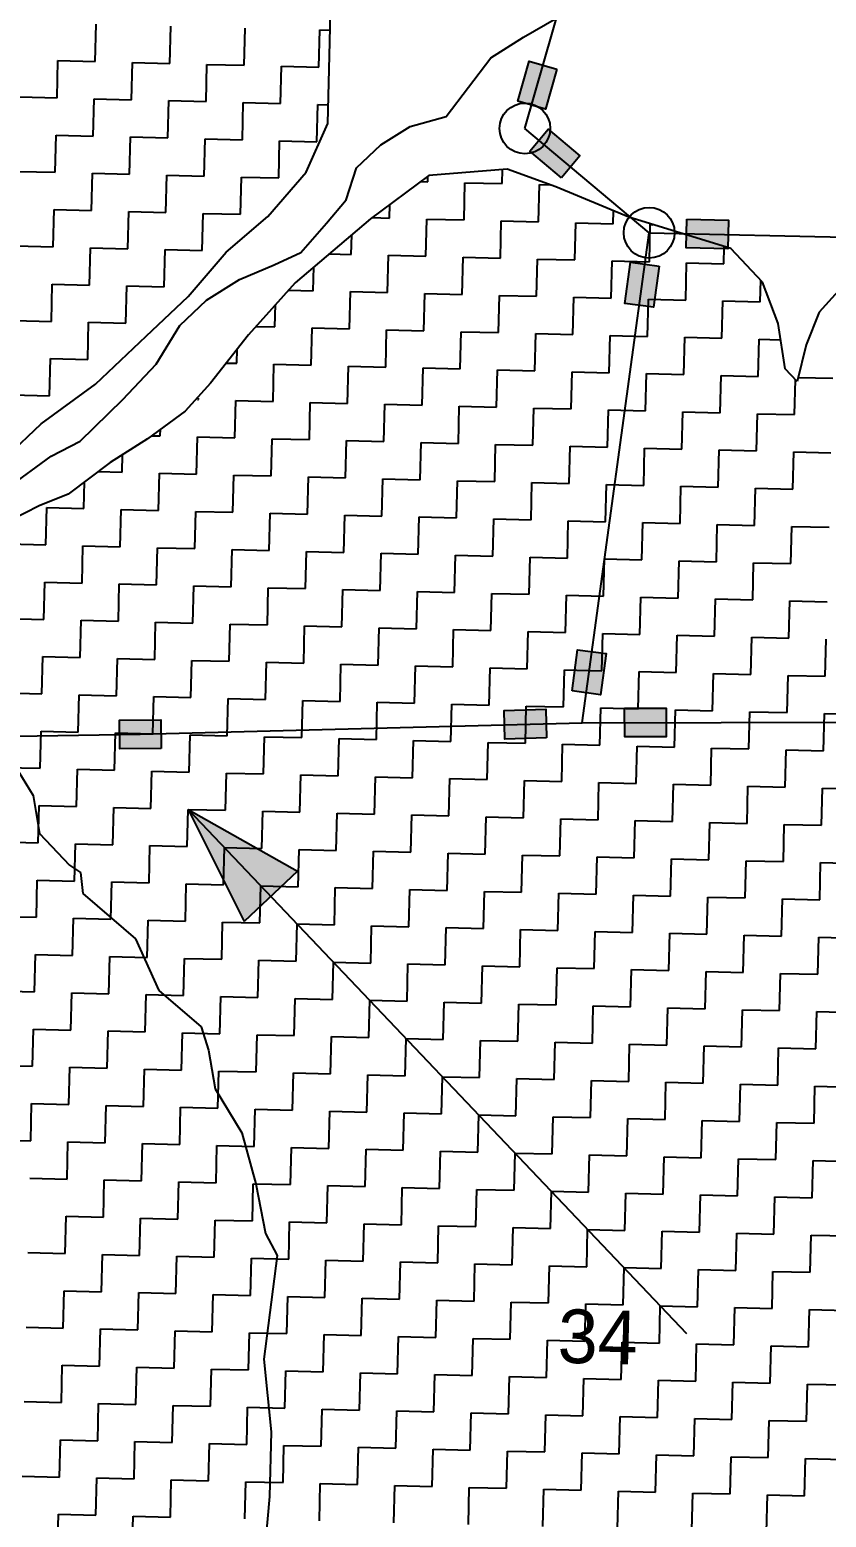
# Model space of a CAD drawing. Header units: metres. Extents: x 281733 to 284660, y 2048347 to 2052315.
# Drawn here: x 282698.3 to 282917.1, y 2049252.5 to 2049661.1 of the extents above; entities that cross this region are included whole.
import ezdxf
from ezdxf.enums import TextEntityAlignment as Align

# ---------------------------------------------------------------- set-up
doc = ezdxf.new("R2010")
doc.units = ezdxf.units.M
doc.header["$MEASUREMENT"] = 0
for name, color, linetype in [('LINE_WATER', 4, 'Continuous'), ('POLY_HATCH', 12, 'Continuous'), ('POLY_PARCEL', 6, 'Continuous'), ('TEXT_PARCEL', 7, 'Continuous')]:
    doc.layers.add(name, color=color, linetype=linetype)
doc.styles.add('TEXT_MAP', font='', dxfattribs={"height": 2.5})
doc.styles.get('TEXT_MAP').set_extended_font_data('Kruti Dev 050')

msp = doc.modelspace()

# ---------------------------------------------------------------- hatches: boundary and pattern name
for points in [[(282832.36, 2049641.45), (282839.93, 2049639.27), (282843.08, 2049650.23), (282835.51, 2049652.4)], [(282840.71, 2049633.72), (282835.64, 2049627.68), (282844.36, 2049620.35), (282849.43, 2049626.39)], [(282890.02, 2049600.86), (282890.2, 2049608.74), (282878.81, 2049609), (282878.63, 2049601.12)], [(282861.79, 2049585.88), (282869.6, 2049584.81), (282871.15, 2049596.1), (282863.34, 2049597.17)], [(282856.6, 2049489.7), (282848.79, 2049490.77), (282847.24, 2049479.48), (282855.05, 2049478.41)], [(282828.62, 2049474.1), (282828.83, 2049466.22), (282840.22, 2049466.52), (282840.01, 2049474.4)], [(282873.11, 2049466.82), (282873.1, 2049474.71), (282861.7, 2049474.68), (282861.72, 2049466.8)], [(282722.94, 2049471.41), (282723.02, 2049463.53), (282734.42, 2049463.65), (282734.33, 2049471.53)]]:
    msp.add_hatch(color=256).paths.add_polyline_path(points)
h = msp.add_hatch(color=256)
h.paths.add_polyline_path([(282764.55, 2049423.02), (282771.86, 2049429.97), (282741.83, 2049446.91)])
h.paths.add_polyline_path([(282741.83, 2049446.91), (282757.24, 2049416.07), (282764.55, 2049423.02)])

# ---------------------------------------------------------------- linework, layer by layer
for points in [[(282843.08, 2049650.23), (282839.93, 2049639.27), (282832.36, 2049641.45), (282835.51, 2049652.4)], [(282844.36, 2049620.35), (282835.64, 2049627.68), (282840.71, 2049633.72), (282849.43, 2049626.39)], [(282878.81, 2049609), (282890.2, 2049608.74), (282890.02, 2049600.86), (282878.63, 2049601.12)], [(282871.15, 2049596.1), (282869.6, 2049584.81), (282861.79, 2049585.88), (282863.34, 2049597.17)], [(282847.24, 2049479.48), (282848.79, 2049490.77), (282856.6, 2049489.7), (282855.05, 2049478.41)], [(282840.22, 2049466.52), (282828.83, 2049466.22), (282828.62, 2049474.1), (282840.01, 2049474.4)], [(282861.7, 2049474.68), (282873.1, 2049474.71), (282873.11, 2049466.82), (282861.72, 2049466.8)], [(282734.42, 2049463.65), (282723.02, 2049463.53), (282722.94, 2049471.41), (282734.33, 2049471.53)]]:
    msp.add_lwpolyline(points, close=True)
for points in [[(282741.83, 2049446.91), (282878.71, 2049302.95)], [(282741.83, 2049446.91), (282757.24, 2049416.07)], [(282741.83, 2049446.91), (282771.86, 2049429.97)], [(282771.86, 2049429.97), (282757.24, 2049416.07)]]:
    msp.add_lwpolyline(points)
for centre in [(282834.3, 2049633.95), (282868.43, 2049605.29)]:
    msp.add_circle(centre, 6.97)
at = {"layer": 'LINE_WATER'}
for p, q in [((282833.92, 2049659.01), (282843.01, 2049664.24)), ((282824.94, 2049653.34), (282833.92, 2049659.01)), ((282812.65, 2049637.18), (282824.94, 2049653.34)), ((282802.77, 2049634.49), (282812.65, 2049637.18)), ((282794.78, 2049629.45), (282802.77, 2049634.49)), ((282788.08, 2049623.08), (282794.78, 2049629.45)), ((282785.24, 2049614.32), (282788.08, 2049623.08)), ((282779.84, 2049607.91), (282785.24, 2049614.32)), ((282772.76, 2049599.91), (282779.84, 2049607.91)), ((282765.48, 2049596.49), (282772.76, 2049599.91)), ((282755.88, 2049592.48), (282765.48, 2049596.49)), ((282746.9, 2049586.82), (282755.88, 2049592.48)), ((282739.53, 2049579.81), (282746.9, 2049586.82)), ((282733.04, 2049569.18), (282739.53, 2049579.81)), ((282723.89, 2049559.48), (282733.04, 2049569.18)), ((282712.14, 2049548), (282723.89, 2049559.48)), ((282704.18, 2049543.94), (282712.14, 2049548)), ((282692.18, 2049535.09), (282704.18, 2049543.94)), ((282695.23, 2049457.32), (282699.29, 2049450.68)), ((282699.29, 2049450.68), (282700.96, 2049440.25)), ((282700.96, 2049440.25), (282709.21, 2049431.57)), ((282709.21, 2049431.57), (282712.24, 2049429.57)), ((282712.24, 2049429.57), (282712.86, 2049423.78)), ((282712.86, 2049423.78), (282720.77, 2049417.04)), ((282720.77, 2049417.04), (282727.39, 2049411.31)), ((282727.39, 2049411.31), (282733.81, 2049397.18)), ((282733.81, 2049397.18), (282745.41, 2049387.15)), ((282745.41, 2049387.15), (282747.37, 2049380.75)), ((282747.37, 2049380.75), (282749.21, 2049370.12)), ((282749.21, 2049370.12), (282756.53, 2049358.09)), ((282756.53, 2049358.09), (282760.41, 2049344.02)), ((282760.41, 2049344.02), (282763.03, 2049330.41)), ((282763.03, 2049330.41), (282766.27, 2049324.4)), ((282766.27, 2049324.4), (282762.6, 2049295.89)), ((282762.6, 2049295.89), (282764.64, 2049275.95)), ((282764.64, 2049275.95), (282764.19, 2049258.18)), ((282764.19, 2049258.18), (282763.03, 2049245.93))]:
    msp.add_line(p, q, dxfattribs=at)
at = {"layer": 'POLY_HATCH'}
for p, q in [((282780.73, 2049657.77), (282781.04, 2049670.15)), ((282780.16, 2049635.27), (282780.73, 2049657.77)), ((282774.19, 2049621.91), (282780.16, 2049635.27)), ((282763.75, 2049609.79), (282774.19, 2049621.91)), ((282807.96, 2049621.05), (282791.89, 2049609.08)), ((282829.41, 2049622.77), (282807.96, 2049621.05)), ((282842.81, 2049617.92), (282829.41, 2049622.77)), ((282862.87, 2049609.54), (282842.81, 2049617.92)), ((282752.23, 2049599.94), (282763.75, 2049609.79)), ((282791.89, 2049609.08), (282771.17, 2049591.58)), ((282890.82, 2049600.95), (282862.87, 2049609.54)), ((282741.79, 2049587.82), (282752.23, 2049599.94)), ((282899.6, 2049591.72), (282890.82, 2049600.95)), ((282903.82, 2049580.36), (282899.6, 2049591.72)), ((282730.25, 2049576.85), (282741.79, 2049587.82)), ((282771.17, 2049591.58), (282758.42, 2049577.27)), ((282922.12, 2049591.15), (282915.16, 2049583.45)), ((282915.16, 2049583.45), (282911.56, 2049574.53)), ((282905.76, 2049567.92), (282903.82, 2049580.36)), ((282716.4, 2049563.69), (282730.25, 2049576.85)), ((282758.42, 2049577.27), (282747.95, 2049564.02)), ((282911.56, 2049574.53), (282909.05, 2049564.46)), ((282909.05, 2049564.46), (282905.76, 2049567.92)), ((282701.48, 2049552.81), (282716.4, 2049563.69)), ((282747.95, 2049564.02), (282740.99, 2049556.32)), ((282740.99, 2049556.32), (282730.66, 2049548.7)), ((282692.24, 2049544.04), (282701.48, 2049552.81)), ((282730.66, 2049548.7), (282720.36, 2049542.2)), ((282720.36, 2049542.2), (282708.87, 2049533.48)), ((282708.87, 2049533.48), (282700.91, 2049530.31)), ((282700.91, 2049530.31), (282688.35, 2049523.87))]:
    msp.add_line(p, q, dxfattribs=at)
at = {"layer": 'POLY_HATCH', "linetype": 'Continuous'}
for p, q in [((282716.3, 2049652.33), (282716.55, 2049662.56)), ((282736.76, 2049651.81), (282737.02, 2049662.04)), ((282757.22, 2049651.29), (282757.48, 2049661.52)), ((282777.69, 2049650.78), (282777.95, 2049661.01)), ((282777.95, 2049661.01), (282780.81, 2049660.94)), ((282705.81, 2049642.35), (282706.06, 2049652.58)), ((282706.06, 2049652.58), (282716.3, 2049652.33)), ((282726.27, 2049641.84), (282726.53, 2049652.07)), ((282726.53, 2049652.07), (282736.76, 2049651.81)), ((282746.73, 2049641.32), (282746.99, 2049651.55)), ((282746.99, 2049651.55), (282757.22, 2049651.29)), ((282767.2, 2049640.8), (282767.46, 2049651.03)), ((282767.46, 2049651.03), (282777.69, 2049650.78)), ((282695.57, 2049642.61), (282705.81, 2049642.35)), ((282715.78, 2049631.86), (282716.04, 2049642.09)), ((282716.04, 2049642.09), (282726.27, 2049641.84)), ((282736.24, 2049631.35), (282736.5, 2049641.58)), ((282736.5, 2049641.58), (282746.73, 2049641.32)), ((282756.71, 2049630.83), (282756.97, 2049641.06)), ((282756.97, 2049641.06), (282767.2, 2049640.8)), ((282777.17, 2049630.31), (282777.43, 2049640.54)), ((282777.43, 2049640.54), (282780.29, 2049640.47)), ((282705.29, 2049621.89), (282705.55, 2049632.12)), ((282705.55, 2049632.12), (282715.78, 2049631.86)), ((282725.75, 2049621.37), (282726.01, 2049631.6)), ((282726.01, 2049631.6), (282736.24, 2049631.35)), ((282746.22, 2049620.86), (282746.48, 2049631.09)), ((282746.48, 2049631.09), (282756.71, 2049630.83)), ((282766.68, 2049620.34), (282766.94, 2049630.57)), ((282766.94, 2049630.57), (282777.17, 2049630.31)), ((282695.06, 2049622.15), (282705.29, 2049621.89)), ((282715.26, 2049611.4), (282715.52, 2049621.63)), ((282715.52, 2049621.63), (282725.75, 2049621.37)), ((282735.73, 2049610.88), (282735.99, 2049621.11)), ((282735.99, 2049621.11), (282746.22, 2049620.86)), ((282756.19, 2049610.37), (282756.45, 2049620.6)), ((282756.45, 2049620.6), (282766.68, 2049620.34)), ((282807.61, 2049619.31), (282807.65, 2049620.82)), ((282828.07, 2049618.79), (282828.17, 2049622.67)), ((282805.68, 2049619.35), (282807.61, 2049619.31)), ((282817.58, 2049608.82), (282817.84, 2049619.05)), ((282817.84, 2049619.05), (282828.07, 2049618.79)), ((282838.05, 2049608.3), (282838.3, 2049618.53)), ((282838.3, 2049618.53), (282841.34, 2049618.46)), ((282797.12, 2049609.33), (282797.21, 2049613.04)), ((282704.77, 2049601.42), (282705.03, 2049611.66)), ((282705.03, 2049611.66), (282715.26, 2049611.4)), ((282725.24, 2049600.91), (282725.5, 2049611.14)), ((282725.5, 2049611.14), (282735.73, 2049610.88)), ((282745.7, 2049600.39), (282745.96, 2049610.62)), ((282745.96, 2049610.62), (282756.19, 2049610.37)), ((282792.4, 2049609.45), (282797.12, 2049609.33)), ((282807.09, 2049598.84), (282807.35, 2049609.07)), ((282807.35, 2049609.07), (282817.58, 2049608.82)), ((282827.56, 2049598.33), (282827.81, 2049608.56)), ((282827.81, 2049608.56), (282838.05, 2049608.3)), ((282848.02, 2049597.81), (282848.28, 2049608.04)), ((282848.28, 2049608.04), (282858.51, 2049607.78)), ((282858.51, 2049607.78), (282858.6, 2049611.32)), ((282786.63, 2049599.36), (282786.76, 2049604.75)), ((282868.48, 2049597.29), (282868.74, 2049607.53)), ((282868.74, 2049607.53), (282869.48, 2049607.51)), ((282694.54, 2049601.68), (282704.77, 2049601.42)), ((282714.75, 2049590.93), (282715.01, 2049601.17)), ((282715.01, 2049601.17), (282725.24, 2049600.91)), ((282735.21, 2049590.42), (282735.47, 2049600.65)), ((282735.47, 2049600.65), (282745.7, 2049600.39)), ((282888.95, 2049596.78), (282889.07, 2049601.49)), ((282776.14, 2049589.38), (282776.3, 2049595.92)), ((282780.56, 2049599.51), (282786.63, 2049599.36)), ((282796.6, 2049588.87), (282796.86, 2049599.1)), ((282796.86, 2049599.1), (282807.09, 2049598.84)), ((282817.07, 2049588.35), (282817.32, 2049598.58)), ((282817.32, 2049598.58), (282827.56, 2049598.33)), ((282837.53, 2049587.84), (282837.79, 2049598.07)), ((282837.79, 2049598.07), (282848.02, 2049597.81)), ((282857.99, 2049587.32), (282858.25, 2049597.55)), ((282858.25, 2049597.55), (282868.48, 2049597.29)), ((282878.46, 2049586.8), (282878.72, 2049597.04)), ((282878.72, 2049597.04), (282888.95, 2049596.78)), ((282898.92, 2049586.29), (282899.07, 2049592.28)), ((282704.26, 2049580.96), (282704.52, 2049591.19)), ((282704.52, 2049591.19), (282714.75, 2049590.93)), ((282724.72, 2049580.44), (282724.98, 2049590.68)), ((282724.98, 2049590.68), (282735.21, 2049590.42)), ((282769.37, 2049589.56), (282776.14, 2049589.38)), ((282786.11, 2049578.89), (282786.37, 2049589.13)), ((282786.37, 2049589.13), (282796.6, 2049588.87)), ((282806.58, 2049578.38), (282806.83, 2049588.61)), ((282806.83, 2049588.61), (282817.07, 2049588.35)), ((282827.04, 2049577.86), (282827.3, 2049588.09)), ((282827.3, 2049588.09), (282837.53, 2049587.84)), ((282847.5, 2049577.35), (282847.76, 2049587.58)), ((282847.76, 2049587.58), (282857.99, 2049587.32)), ((282765.65, 2049579.41), (282765.8, 2049585.56)), ((282867.97, 2049576.83), (282868.23, 2049587.06)), ((282868.23, 2049587.06), (282878.46, 2049586.8)), ((282888.43, 2049576.31), (282888.69, 2049586.55)), ((282888.69, 2049586.55), (282898.92, 2049586.29)), ((282694.03, 2049581.22), (282704.26, 2049580.96)), ((282714.23, 2049570.47), (282714.49, 2049580.7)), ((282714.49, 2049580.7), (282724.72, 2049580.44)), ((282760.44, 2049579.54), (282765.65, 2049579.41)), ((282775.62, 2049568.92), (282775.88, 2049579.15)), ((282775.88, 2049579.15), (282786.11, 2049578.89)), ((282796.09, 2049568.4), (282796.34, 2049578.64)), ((282796.34, 2049578.64), (282806.58, 2049578.38)), ((282816.55, 2049567.89), (282816.81, 2049578.12)), ((282816.81, 2049578.12), (282827.04, 2049577.86)), ((282837.01, 2049567.37), (282837.27, 2049577.6)), ((282837.27, 2049577.6), (282847.5, 2049577.35)), ((282857.48, 2049566.86), (282857.74, 2049577.09)), ((282857.74, 2049577.09), (282867.97, 2049576.83)), ((282877.94, 2049566.34), (282878.2, 2049576.57)), ((282878.2, 2049576.57), (282888.43, 2049576.31)), ((282898.41, 2049565.82), (282898.66, 2049576.06)), ((282898.66, 2049576.06), (282904.51, 2049575.91)), ((282755.16, 2049569.44), (282755.26, 2049573.27)), ((282703.74, 2049560.5), (282704, 2049570.73)), ((282704, 2049570.73), (282714.23, 2049570.47)), ((282752.28, 2049569.51), (282755.16, 2049569.44)), ((282765.13, 2049558.95), (282765.39, 2049569.18)), ((282765.39, 2049569.18), (282775.62, 2049568.92)), ((282785.6, 2049558.43), (282785.85, 2049568.66)), ((282785.85, 2049568.66), (282796.09, 2049568.4)), ((282806.06, 2049557.91), (282806.32, 2049568.15)), ((282806.32, 2049568.15), (282816.55, 2049567.89)), ((282826.52, 2049557.4), (282826.78, 2049567.63)), ((282826.78, 2049567.63), (282837.01, 2049567.37)), ((282846.99, 2049556.88), (282847.25, 2049567.11)), ((282847.25, 2049567.11), (282857.48, 2049566.86)), ((282867.45, 2049556.37), (282867.71, 2049566.6)), ((282867.71, 2049566.6), (282877.94, 2049566.34)), ((282887.92, 2049555.85), (282888.17, 2049566.08)), ((282888.17, 2049566.08), (282898.41, 2049565.82)), ((282908.38, 2049555.33), (282908.62, 2049564.91)), ((282909.32, 2049565.55), (282918.87, 2049565.31)), ((282693.51, 2049560.75), (282703.74, 2049560.5)), ((282744.35, 2049559.47), (282744.67, 2049559.46)), ((282744.67, 2049559.46), (282744.68, 2049559.89)), ((282754.64, 2049548.97), (282754.9, 2049559.21)), ((282754.9, 2049559.21), (282765.13, 2049558.95)), ((282775.11, 2049548.46), (282775.36, 2049558.69)), ((282775.36, 2049558.69), (282785.6, 2049558.43)), ((282795.57, 2049547.94), (282795.83, 2049558.17)), ((282795.83, 2049558.17), (282806.06, 2049557.91)), ((282816.03, 2049547.42), (282816.29, 2049557.66)), ((282816.29, 2049557.66), (282826.52, 2049557.4)), ((282836.5, 2049546.91), (282836.76, 2049557.14)), ((282836.76, 2049557.14), (282846.99, 2049556.88)), ((282856.96, 2049546.39), (282857.22, 2049556.62)), ((282857.22, 2049556.62), (282867.45, 2049556.37)), ((282877.43, 2049545.88), (282877.68, 2049556.11)), ((282877.68, 2049556.11), (282887.92, 2049555.85)), ((282897.89, 2049545.36), (282898.15, 2049555.59)), ((282898.15, 2049555.59), (282908.38, 2049555.33)), ((282734.18, 2049549.49), (282734.22, 2049551.32)), ((282731.82, 2049549.55), (282734.18, 2049549.49)), ((282744.15, 2049539), (282744.41, 2049549.23)), ((282744.41, 2049549.23), (282754.64, 2049548.97)), ((282764.62, 2049538.48), (282764.87, 2049548.72)), ((282764.87, 2049548.72), (282775.11, 2049548.46)), ((282785.08, 2049537.97), (282785.34, 2049548.2)), ((282785.34, 2049548.2), (282795.57, 2049547.94)), ((282805.54, 2049537.45), (282805.8, 2049547.68)), ((282805.8, 2049547.68), (282816.03, 2049547.42)), ((282826.01, 2049536.93), (282826.27, 2049547.17)), ((282826.27, 2049547.17), (282836.5, 2049546.91)), ((282723.69, 2049539.52), (282723.81, 2049544.38)), ((282846.47, 2049536.42), (282846.73, 2049546.65)), ((282846.73, 2049546.65), (282856.96, 2049546.39)), ((282866.94, 2049535.9), (282867.19, 2049546.13)), ((282867.19, 2049546.13), (282877.43, 2049545.88)), ((282887.4, 2049535.39), (282887.66, 2049545.62)), ((282887.66, 2049545.62), (282897.89, 2049545.36)), ((282907.86, 2049534.87), (282908.12, 2049545.1)), ((282908.12, 2049545.1), (282918.35, 2049544.84)), ((282717.04, 2049539.68), (282723.69, 2049539.52)), ((282733.66, 2049529.03), (282733.92, 2049539.26)), ((282733.92, 2049539.26), (282744.15, 2049539)), ((282754.13, 2049528.51), (282754.38, 2049538.74)), ((282754.38, 2049538.74), (282764.62, 2049538.48)), ((282713.2, 2049529.54), (282713.38, 2049536.91)), ((282774.59, 2049527.99), (282774.85, 2049538.23)), ((282774.85, 2049538.23), (282785.08, 2049537.97)), ((282795.05, 2049527.48), (282795.31, 2049537.71)), ((282795.31, 2049537.71), (282805.54, 2049537.45)), ((282815.52, 2049526.96), (282815.78, 2049537.19)), ((282815.78, 2049537.19), (282826.01, 2049536.93)), ((282835.98, 2049526.44), (282836.24, 2049536.68)), ((282836.24, 2049536.68), (282846.47, 2049536.42)), ((282856.45, 2049525.93), (282856.7, 2049536.16)), ((282856.7, 2049536.16), (282866.94, 2049535.9)), ((282876.91, 2049525.41), (282877.17, 2049535.64)), ((282877.17, 2049535.64), (282887.4, 2049535.39)), ((282897.37, 2049524.9), (282897.63, 2049535.13)), ((282897.63, 2049535.13), (282907.86, 2049534.87)), ((282702.71, 2049519.57), (282702.97, 2049529.8)), ((282702.97, 2049529.8), (282713.2, 2049529.54)), ((282723.17, 2049519.05), (282723.43, 2049529.28)), ((282723.43, 2049529.28), (282733.66, 2049529.03)), ((282743.64, 2049518.54), (282743.89, 2049528.77)), ((282743.89, 2049528.77), (282754.13, 2049528.51)), ((282764.1, 2049518.02), (282764.36, 2049528.25)), ((282764.36, 2049528.25), (282774.59, 2049527.99)), ((282784.56, 2049517.5), (282784.82, 2049527.74)), ((282784.82, 2049527.74), (282795.05, 2049527.48)), ((282805.03, 2049516.99), (282805.29, 2049527.22)), ((282805.29, 2049527.22), (282815.52, 2049526.96)), ((282825.49, 2049516.47), (282825.75, 2049526.7)), ((282825.75, 2049526.7), (282835.98, 2049526.44)), ((282845.96, 2049515.95), (282846.21, 2049526.19)), ((282846.21, 2049526.19), (282856.45, 2049525.93)), ((282866.42, 2049515.44), (282866.68, 2049525.67)), ((282866.68, 2049525.67), (282876.91, 2049525.41)), ((282886.88, 2049514.92), (282887.14, 2049525.15)), ((282887.14, 2049525.15), (282897.37, 2049524.9)), ((282907.35, 2049514.41), (282907.61, 2049524.64)), ((282907.61, 2049524.64), (282917.84, 2049524.38)), ((282692.48, 2049519.83), (282702.71, 2049519.57)), ((282712.68, 2049509.08), (282712.94, 2049519.31)), ((282712.94, 2049519.31), (282723.17, 2049519.05)), ((282733.15, 2049508.56), (282733.4, 2049518.79)), ((282733.4, 2049518.79), (282743.64, 2049518.54)), ((282753.61, 2049508.05), (282753.87, 2049518.28)), ((282753.87, 2049518.28), (282764.1, 2049518.02)), ((282774.07, 2049507.53), (282774.33, 2049517.76)), ((282774.33, 2049517.76), (282784.56, 2049517.5)), ((282794.54, 2049507.01), (282794.8, 2049517.25)), ((282794.8, 2049517.25), (282805.03, 2049516.99)), ((282815, 2049506.5), (282815.26, 2049516.73)), ((282815.26, 2049516.73), (282825.49, 2049516.47)), ((282835.47, 2049505.98), (282835.72, 2049516.21)), ((282835.72, 2049516.21), (282845.96, 2049515.95)), ((282855.93, 2049505.46), (282856.19, 2049515.7)), ((282856.19, 2049515.7), (282866.42, 2049515.44)), ((282876.39, 2049504.95), (282876.65, 2049515.18)), ((282876.65, 2049515.18), (282886.88, 2049514.92)), ((282896.86, 2049504.43), (282897.12, 2049514.66)), ((282897.12, 2049514.66), (282907.35, 2049514.41)), ((282702.19, 2049499.1), (282702.45, 2049509.34)), ((282702.45, 2049509.34), (282712.68, 2049509.08)), ((282722.66, 2049498.59), (282722.91, 2049508.82)), ((282722.91, 2049508.82), (282733.15, 2049508.56)), ((282743.12, 2049498.07), (282743.38, 2049508.3)), ((282743.38, 2049508.3), (282753.61, 2049508.05)), ((282763.58, 2049497.56), (282763.84, 2049507.79)), ((282763.84, 2049507.79), (282774.07, 2049507.53)), ((282784.05, 2049497.04), (282784.31, 2049507.27)), ((282784.31, 2049507.27), (282794.54, 2049507.01)), ((282804.51, 2049496.52), (282804.77, 2049506.76)), ((282804.77, 2049506.76), (282815, 2049506.5)), ((282824.98, 2049496.01), (282825.23, 2049506.24)), ((282825.23, 2049506.24), (282835.47, 2049505.98)), ((282845.44, 2049495.49), (282845.7, 2049505.72)), ((282845.7, 2049505.72), (282855.93, 2049505.46)), ((282865.9, 2049494.97), (282866.16, 2049505.21)), ((282866.16, 2049505.21), (282876.39, 2049504.95)), ((282886.37, 2049494.46), (282886.63, 2049504.69)), ((282886.63, 2049504.69), (282896.86, 2049504.43)), ((282906.83, 2049493.94), (282907.09, 2049504.17)), ((282907.09, 2049504.17), (282917.32, 2049503.92)), ((282691.96, 2049499.36), (282702.19, 2049499.1)), ((282712.17, 2049488.61), (282712.42, 2049498.85)), ((282712.42, 2049498.85), (282722.66, 2049498.59)), ((282732.63, 2049488.1), (282732.89, 2049498.33)), ((282732.89, 2049498.33), (282743.12, 2049498.07)), ((282753.09, 2049487.58), (282753.35, 2049497.81)), ((282753.35, 2049497.81), (282763.58, 2049497.56)), ((282773.56, 2049487.07), (282773.82, 2049497.3)), ((282773.82, 2049497.3), (282784.05, 2049497.04)), ((282794.02, 2049486.55), (282794.28, 2049496.78)), ((282794.28, 2049496.78), (282804.51, 2049496.52)), ((282814.49, 2049486.03), (282814.74, 2049496.27)), ((282814.74, 2049496.27), (282824.98, 2049496.01)), ((282834.95, 2049485.52), (282835.21, 2049495.75)), ((282835.21, 2049495.75), (282845.44, 2049495.49)), ((282855.41, 2049485), (282855.67, 2049495.23)), ((282855.67, 2049495.23), (282865.9, 2049494.97)), ((282875.88, 2049484.48), (282876.14, 2049494.72)), ((282876.14, 2049494.72), (282886.37, 2049494.46)), ((282896.34, 2049483.97), (282896.6, 2049494.2)), ((282896.6, 2049494.2), (282906.83, 2049493.94)), ((282916.8, 2049483.45), (282917.06, 2049493.68)), ((282701.68, 2049478.64), (282701.93, 2049488.87)), ((282701.93, 2049488.87), (282712.17, 2049488.61)), ((282722.14, 2049478.12), (282722.4, 2049488.36)), ((282722.4, 2049488.36), (282732.63, 2049488.1)), ((282742.6, 2049477.61), (282742.86, 2049487.84)), ((282742.86, 2049487.84), (282753.09, 2049487.58)), ((282763.07, 2049477.09), (282763.33, 2049487.32)), ((282763.33, 2049487.32), (282773.56, 2049487.07)), ((282783.53, 2049476.58), (282783.79, 2049486.81)), ((282783.79, 2049486.81), (282794.02, 2049486.55)), ((282804, 2049476.06), (282804.25, 2049486.29)), ((282804.25, 2049486.29), (282814.49, 2049486.03)), ((282824.46, 2049475.54), (282824.72, 2049485.78)), ((282824.72, 2049485.78), (282834.95, 2049485.52)), ((282844.92, 2049475.03), (282845.18, 2049485.26)), ((282845.18, 2049485.26), (282855.41, 2049485)), ((282865.39, 2049474.51), (282865.65, 2049484.74)), ((282865.65, 2049484.74), (282875.88, 2049484.48)), ((282885.85, 2049473.99), (282886.11, 2049484.23)), ((282886.11, 2049484.23), (282896.34, 2049483.97)), ((282906.31, 2049473.48), (282906.57, 2049483.71)), ((282906.57, 2049483.71), (282916.8, 2049483.45)), ((282691.44, 2049478.9), (282701.68, 2049478.64)), ((282711.65, 2049468.15), (282711.91, 2049478.38)), ((282711.91, 2049478.38), (282722.14, 2049478.12)), ((282732.11, 2049467.63), (282732.37, 2049477.87)), ((282732.37, 2049477.87), (282742.6, 2049477.61)), ((282752.58, 2049467.12), (282752.84, 2049477.35)), ((282752.84, 2049477.35), (282763.07, 2049477.09)), ((282773.04, 2049466.6), (282773.3, 2049476.83)), ((282773.3, 2049476.83), (282783.53, 2049476.58)), ((282793.51, 2049466.09), (282793.76, 2049476.32)), ((282793.76, 2049476.32), (282804, 2049476.06)), ((282813.97, 2049465.57), (282814.23, 2049475.8)), ((282814.23, 2049475.8), (282824.46, 2049475.54)), ((282834.43, 2049465.05), (282834.69, 2049475.29)), ((282834.69, 2049475.29), (282844.92, 2049475.03)), ((282854.9, 2049464.54), (282855.16, 2049474.77)), ((282855.16, 2049474.77), (282865.39, 2049474.51)), ((282875.36, 2049464.02), (282875.62, 2049474.25)), ((282875.62, 2049474.25), (282885.85, 2049473.99)), ((282895.82, 2049463.5), (282896.08, 2049473.74)), ((282896.08, 2049473.74), (282906.31, 2049473.48)), ((282916.29, 2049462.99), (282916.55, 2049473.22)), ((282916.55, 2049473.22), (282926.78, 2049472.96)), ((282701.16, 2049458.18), (282701.42, 2049468.41)), ((282701.42, 2049468.41), (282711.65, 2049468.15)), ((282721.62, 2049457.66), (282721.88, 2049467.89)), ((282721.88, 2049467.89), (282732.11, 2049467.63)), ((282742.09, 2049457.14), (282742.35, 2049467.38)), ((282742.35, 2049467.38), (282752.58, 2049467.12)), ((282762.55, 2049456.63), (282762.81, 2049466.86)), ((282762.81, 2049466.86), (282773.04, 2049466.6)), ((282783.02, 2049456.11), (282783.27, 2049466.34)), ((282783.27, 2049466.34), (282793.51, 2049466.09)), ((282803.48, 2049455.6), (282803.74, 2049465.83)), ((282803.74, 2049465.83), (282813.97, 2049465.57)), ((282823.94, 2049455.08), (282824.2, 2049465.31)), ((282824.2, 2049465.31), (282834.43, 2049465.05)), ((282844.41, 2049454.56), (282844.67, 2049464.79)), ((282844.67, 2049464.79), (282854.9, 2049464.54)), ((282864.87, 2049454.05), (282865.13, 2049464.28)), ((282865.13, 2049464.28), (282875.36, 2049464.02)), ((282885.33, 2049453.53), (282885.59, 2049463.76)), ((282885.59, 2049463.76), (282895.82, 2049463.5)), ((282905.8, 2049453.01), (282906.06, 2049463.25)), ((282906.06, 2049463.25), (282916.29, 2049462.99)), ((282690.93, 2049458.43), (282701.16, 2049458.18)), ((282711.13, 2049447.69), (282711.39, 2049457.92)), ((282711.39, 2049457.92), (282721.62, 2049457.66)), ((282731.6, 2049447.17), (282731.86, 2049457.4)), ((282731.86, 2049457.4), (282742.09, 2049457.14)), ((282752.06, 2049446.65), (282752.32, 2049456.89)), ((282752.32, 2049456.89), (282762.55, 2049456.63)), ((282772.53, 2049446.14), (282772.78, 2049456.37)), ((282772.78, 2049456.37), (282783.02, 2049456.11)), ((282792.99, 2049445.62), (282793.25, 2049455.85)), ((282793.25, 2049455.85), (282803.48, 2049455.6)), ((282813.45, 2049445.11), (282813.71, 2049455.34)), ((282813.71, 2049455.34), (282823.94, 2049455.08)), ((282833.92, 2049444.59), (282834.18, 2049454.82)), ((282834.18, 2049454.82), (282844.41, 2049454.56)), ((282854.38, 2049444.07), (282854.64, 2049454.3)), ((282854.64, 2049454.3), (282864.87, 2049454.05)), ((282874.84, 2049443.56), (282875.1, 2049453.79)), ((282875.1, 2049453.79), (282885.33, 2049453.53)), ((282895.31, 2049443.04), (282895.57, 2049453.27)), ((282895.57, 2049453.27), (282905.8, 2049453.01)), ((282915.77, 2049442.52), (282916.03, 2049452.76)), ((282916.03, 2049452.76), (282926.26, 2049452.5)), ((282700.64, 2049437.71), (282700.9, 2049447.94)), ((282700.9, 2049447.94), (282711.13, 2049447.69)), ((282721.11, 2049437.2), (282721.37, 2049447.43)), ((282721.37, 2049447.43), (282731.6, 2049447.17)), ((282741.57, 2049436.68), (282741.83, 2049446.91)), ((282741.83, 2049446.91), (282752.06, 2049446.65)), ((282762.04, 2049436.16), (282762.29, 2049446.4)), ((282762.29, 2049446.4), (282772.53, 2049446.14)), ((282782.5, 2049435.65), (282782.76, 2049445.88)), ((282782.76, 2049445.88), (282792.99, 2049445.62)), ((282802.96, 2049435.13), (282803.22, 2049445.36)), ((282803.22, 2049445.36), (282813.45, 2049445.11)), ((282823.43, 2049434.62), (282823.69, 2049444.85)), ((282823.69, 2049444.85), (282833.92, 2049444.59)), ((282843.89, 2049434.1), (282844.15, 2049444.33)), ((282844.15, 2049444.33), (282854.38, 2049444.07)), ((282864.35, 2049433.58), (282864.61, 2049443.81)), ((282864.61, 2049443.81), (282874.84, 2049443.56)), ((282884.82, 2049433.07), (282885.08, 2049443.3)), ((282885.08, 2049443.3), (282895.31, 2049443.04)), ((282905.28, 2049432.55), (282905.54, 2049442.78)), ((282905.54, 2049442.78), (282915.77, 2049442.52)), ((282690.41, 2049437.97), (282700.64, 2049437.71)), ((282710.62, 2049427.22), (282710.88, 2049437.45)), ((282710.88, 2049437.45), (282721.11, 2049437.2)), ((282731.08, 2049426.71), (282731.34, 2049436.94)), ((282731.34, 2049436.94), (282741.57, 2049436.68)), ((282751.55, 2049426.19), (282751.8, 2049436.42)), ((282751.8, 2049436.42), (282762.04, 2049436.16)), ((282772.01, 2049425.67), (282772.27, 2049435.91)), ((282772.27, 2049435.91), (282782.5, 2049435.65)), ((282792.47, 2049425.16), (282792.73, 2049435.39)), ((282792.73, 2049435.39), (282802.96, 2049435.13)), ((282812.94, 2049424.64), (282813.19, 2049434.87)), ((282813.19, 2049434.87), (282823.43, 2049434.62)), ((282833.4, 2049424.13), (282833.66, 2049434.36)), ((282833.66, 2049434.36), (282843.89, 2049434.1)), ((282853.86, 2049423.61), (282854.12, 2049433.84)), ((282854.12, 2049433.84), (282864.35, 2049433.58)), ((282874.33, 2049423.09), (282874.59, 2049433.32)), ((282874.59, 2049433.32), (282884.82, 2049433.07)), ((282894.79, 2049422.58), (282895.05, 2049432.81)), ((282895.05, 2049432.81), (282905.28, 2049432.55)), ((282915.26, 2049422.06), (282915.51, 2049432.29)), ((282915.51, 2049432.29), (282925.75, 2049432.03)), ((282700.13, 2049417.25), (282700.39, 2049427.48)), ((282700.39, 2049427.48), (282710.62, 2049427.22)), ((282720.59, 2049416.73), (282720.85, 2049426.96)), ((282720.85, 2049426.96), (282731.08, 2049426.71)), ((282741.06, 2049416.22), (282741.31, 2049426.45)), ((282741.31, 2049426.45), (282751.55, 2049426.19)), ((282761.52, 2049415.7), (282761.78, 2049425.93)), ((282761.78, 2049425.93), (282772.01, 2049425.67)), ((282781.98, 2049415.18), (282782.24, 2049425.42)), ((282782.24, 2049425.42), (282792.47, 2049425.16)), ((282802.45, 2049414.67), (282802.7, 2049424.9)), ((282802.7, 2049424.9), (282812.94, 2049424.64)), ((282822.91, 2049414.15), (282823.17, 2049424.38)), ((282823.17, 2049424.38), (282833.4, 2049424.13)), ((282843.37, 2049413.64), (282843.63, 2049423.87)), ((282843.63, 2049423.87), (282853.86, 2049423.61)), ((282863.84, 2049413.12), (282864.1, 2049423.35)), ((282864.1, 2049423.35), (282874.33, 2049423.09)), ((282884.3, 2049412.6), (282884.56, 2049422.83)), ((282884.56, 2049422.83), (282894.79, 2049422.58)), ((282904.77, 2049412.09), (282905.02, 2049422.32)), ((282905.02, 2049422.32), (282915.26, 2049422.06)), ((282689.9, 2049417.51), (282700.13, 2049417.25)), ((282710.1, 2049406.76), (282710.36, 2049416.99)), ((282710.36, 2049416.99), (282720.59, 2049416.73)), ((282730.57, 2049406.24), (282730.82, 2049416.47)), ((282730.82, 2049416.47), (282741.06, 2049416.22)), ((282751.03, 2049405.73), (282751.29, 2049415.96)), ((282751.29, 2049415.96), (282761.52, 2049415.7)), ((282771.49, 2049405.21), (282771.75, 2049415.44)), ((282771.75, 2049415.44), (282781.98, 2049415.18)), ((282791.96, 2049404.69), (282792.21, 2049414.93)), ((282792.21, 2049414.93), (282802.45, 2049414.67)), ((282812.42, 2049404.18), (282812.68, 2049414.41)), ((282812.68, 2049414.41), (282822.91, 2049414.15)), ((282832.88, 2049403.66), (282833.14, 2049413.89)), ((282833.14, 2049413.89), (282843.37, 2049413.64)), ((282853.35, 2049403.15), (282853.61, 2049413.38)), ((282853.61, 2049413.38), (282863.84, 2049413.12)), ((282873.81, 2049402.63), (282874.07, 2049412.86)), ((282874.07, 2049412.86), (282884.3, 2049412.6)), ((282894.28, 2049402.11), (282894.53, 2049412.34)), ((282894.53, 2049412.34), (282904.77, 2049412.09)), ((282914.74, 2049401.6), (282915, 2049411.83)), ((282915, 2049411.83), (282925.23, 2049411.57)), ((282699.61, 2049396.78), (282699.87, 2049407.02)), ((282699.87, 2049407.02), (282710.1, 2049406.76)), ((282720.08, 2049396.27), (282720.33, 2049406.5)), ((282720.33, 2049406.5), (282730.57, 2049406.24)), ((282740.54, 2049395.75), (282740.8, 2049405.98)), ((282740.8, 2049405.98), (282751.03, 2049405.73)), ((282761, 2049395.24), (282761.26, 2049405.47)), ((282761.26, 2049405.47), (282771.49, 2049405.21)), ((282781.47, 2049394.72), (282781.72, 2049404.95)), ((282781.72, 2049404.95), (282791.96, 2049404.69)), ((282801.93, 2049394.2), (282802.19, 2049404.44)), ((282802.19, 2049404.44), (282812.42, 2049404.18)), ((282822.39, 2049393.69), (282822.65, 2049403.92)), ((282822.65, 2049403.92), (282832.88, 2049403.66)), ((282842.86, 2049393.17), (282843.12, 2049403.4)), ((282843.12, 2049403.4), (282853.35, 2049403.15)), ((282863.32, 2049392.66), (282863.58, 2049402.89)), ((282863.58, 2049402.89), (282873.81, 2049402.63)), ((282883.79, 2049392.14), (282884.04, 2049402.37)), ((282884.04, 2049402.37), (282894.28, 2049402.11)), ((282904.25, 2049391.62), (282904.51, 2049401.85)), ((282904.51, 2049401.85), (282914.74, 2049401.6)), ((282689.38, 2049397.04), (282699.61, 2049396.78)), ((282709.59, 2049386.29), (282709.84, 2049396.53)), ((282709.84, 2049396.53), (282720.08, 2049396.27)), ((282730.05, 2049385.78), (282730.31, 2049396.01)), ((282730.31, 2049396.01), (282740.54, 2049395.75)), ((282750.51, 2049385.26), (282750.77, 2049395.49)), ((282750.77, 2049395.49), (282761, 2049395.24)), ((282770.98, 2049384.75), (282771.23, 2049394.98)), ((282771.23, 2049394.98), (282781.47, 2049394.72)), ((282791.44, 2049384.23), (282791.7, 2049394.46)), ((282791.7, 2049394.46), (282801.93, 2049394.2)), ((282811.9, 2049383.71), (282812.16, 2049393.95)), ((282812.16, 2049393.95), (282822.39, 2049393.69)), ((282832.37, 2049383.2), (282832.63, 2049393.43)), ((282832.63, 2049393.43), (282842.86, 2049393.17)), ((282852.83, 2049382.68), (282853.09, 2049392.91)), ((282853.09, 2049392.91), (282863.32, 2049392.66)), ((282873.3, 2049382.17), (282873.55, 2049392.4)), ((282873.55, 2049392.4), (282883.79, 2049392.14)), ((282893.76, 2049381.65), (282894.02, 2049391.88)), ((282894.02, 2049391.88), (282904.25, 2049391.62)), ((282914.22, 2049381.13), (282914.48, 2049391.36)), ((282914.48, 2049391.36), (282924.71, 2049391.11)), ((282699.1, 2049376.32), (282699.35, 2049386.55)), ((282699.35, 2049386.55), (282709.59, 2049386.29)), ((282719.56, 2049375.8), (282719.82, 2049386.04)), ((282719.82, 2049386.04), (282730.05, 2049385.78)), ((282740.02, 2049375.29), (282740.28, 2049385.52)), ((282740.28, 2049385.52), (282750.51, 2049385.26)), ((282760.49, 2049374.77), (282760.74, 2049385)), ((282760.74, 2049385), (282770.98, 2049384.75)), ((282780.95, 2049374.26), (282781.21, 2049384.49)), ((282781.21, 2049384.49), (282791.44, 2049384.23)), ((282801.41, 2049373.74), (282801.67, 2049383.97)), ((282801.67, 2049383.97), (282811.9, 2049383.71)), ((282821.88, 2049373.22), (282822.14, 2049383.46)), ((282822.14, 2049383.46), (282832.37, 2049383.2)), ((282842.34, 2049372.71), (282842.6, 2049382.94)), ((282842.6, 2049382.94), (282852.83, 2049382.68)), ((282862.81, 2049372.19), (282863.06, 2049382.42)), ((282863.06, 2049382.42), (282873.3, 2049382.17)), ((282883.27, 2049371.68), (282883.53, 2049381.91)), ((282883.53, 2049381.91), (282893.76, 2049381.65)), ((282903.73, 2049371.16), (282903.99, 2049381.39)), ((282903.99, 2049381.39), (282914.22, 2049381.13)), ((282688.86, 2049376.58), (282699.1, 2049376.32)), ((282709.07, 2049365.83), (282709.33, 2049376.06)), ((282709.33, 2049376.06), (282719.56, 2049375.8)), ((282729.53, 2049365.31), (282729.79, 2049375.55)), ((282729.79, 2049375.55), (282740.02, 2049375.29)), ((282750, 2049364.8), (282750.25, 2049375.03)), ((282750.25, 2049375.03), (282760.49, 2049374.77)), ((282770.46, 2049364.28), (282770.72, 2049374.51)), ((282770.72, 2049374.51), (282780.95, 2049374.26)), ((282790.92, 2049363.77), (282791.18, 2049374)), ((282791.18, 2049374), (282801.41, 2049373.74)), ((282811.39, 2049363.25), (282811.65, 2049373.48)), ((282811.65, 2049373.48), (282821.88, 2049373.22)), ((282831.85, 2049362.73), (282832.11, 2049372.97)), ((282832.11, 2049372.97), (282842.34, 2049372.71)), ((282852.32, 2049362.22), (282852.57, 2049372.45)), ((282852.57, 2049372.45), (282862.81, 2049372.19)), ((282872.78, 2049361.7), (282873.04, 2049371.93)), ((282873.04, 2049371.93), (282883.27, 2049371.68)), ((282893.24, 2049361.19), (282893.5, 2049371.42)), ((282893.5, 2049371.42), (282903.73, 2049371.16)), ((282913.71, 2049360.67), (282913.97, 2049370.9)), ((282913.97, 2049370.9), (282924.2, 2049370.64)), ((282698.58, 2049355.86), (282698.84, 2049366.09)), ((282698.84, 2049366.09), (282709.07, 2049365.83)), ((282719.04, 2049355.34), (282719.3, 2049365.57)), ((282719.3, 2049365.57), (282729.53, 2049365.31)), ((282739.51, 2049354.82), (282739.76, 2049365.06)), ((282739.76, 2049365.06), (282750, 2049364.8)), ((282759.97, 2049354.31), (282760.23, 2049364.54)), ((282760.23, 2049364.54), (282770.46, 2049364.28)), ((282780.43, 2049353.79), (282780.69, 2049364.02)), ((282780.69, 2049364.02), (282790.92, 2049363.77)), ((282800.9, 2049353.28), (282801.16, 2049363.51)), ((282801.16, 2049363.51), (282811.39, 2049363.25)), ((282821.36, 2049352.76), (282821.62, 2049362.99)), ((282821.62, 2049362.99), (282831.85, 2049362.73)), ((282841.83, 2049352.24), (282842.08, 2049362.48)), ((282842.08, 2049362.48), (282852.32, 2049362.22)), ((282862.29, 2049351.73), (282862.55, 2049361.96)), ((282862.55, 2049361.96), (282872.78, 2049361.7)), ((282882.75, 2049351.21), (282883.01, 2049361.44)), ((282883.01, 2049361.44), (282893.24, 2049361.19)), ((282903.22, 2049350.7), (282903.48, 2049360.93)), ((282903.48, 2049360.93), (282913.71, 2049360.67)), ((282688.35, 2049356.12), (282698.58, 2049355.86)), ((282708.55, 2049345.37), (282708.81, 2049355.6)), ((282708.81, 2049355.6), (282719.04, 2049355.34)), ((282729.02, 2049344.85), (282729.27, 2049355.08)), ((282729.27, 2049355.08), (282739.51, 2049354.82)), ((282749.48, 2049344.33), (282749.74, 2049354.57)), ((282749.74, 2049354.57), (282759.97, 2049354.31)), ((282769.94, 2049343.82), (282770.2, 2049354.05)), ((282770.2, 2049354.05), (282780.43, 2049353.79)), ((282790.41, 2049343.3), (282790.67, 2049353.53)), ((282790.67, 2049353.53), (282800.9, 2049353.28)), ((282810.87, 2049342.79), (282811.13, 2049353.02)), ((282811.13, 2049353.02), (282821.36, 2049352.76)), ((282831.34, 2049342.27), (282831.59, 2049352.5)), ((282831.59, 2049352.5), (282841.83, 2049352.24)), ((282851.8, 2049341.75), (282852.06, 2049351.99)), ((282852.06, 2049351.99), (282862.29, 2049351.73)), ((282872.26, 2049341.24), (282872.52, 2049351.47)), ((282872.52, 2049351.47), (282882.75, 2049351.21)), ((282892.73, 2049340.72), (282892.99, 2049350.95)), ((282892.99, 2049350.95), (282903.22, 2049350.7)), ((282913.19, 2049340.21), (282913.45, 2049350.44)), ((282913.45, 2049350.44), (282923.68, 2049350.18)), ((282698.32, 2049345.63), (282708.55, 2049345.37)), ((282718.53, 2049334.88), (282718.78, 2049345.11)), ((282718.78, 2049345.11), (282729.02, 2049344.85)), ((282738.99, 2049334.36), (282739.25, 2049344.59)), ((282739.25, 2049344.59), (282749.48, 2049344.33)), ((282759.45, 2049333.84), (282759.71, 2049344.08)), ((282759.71, 2049344.08), (282769.94, 2049343.82)), ((282779.92, 2049333.33), (282780.18, 2049343.56)), ((282780.18, 2049343.56), (282790.41, 2049343.3)), ((282800.38, 2049332.81), (282800.64, 2049343.04)), ((282800.64, 2049343.04), (282810.87, 2049342.79)), ((282820.85, 2049332.3), (282821.1, 2049342.53)), ((282821.1, 2049342.53), (282831.34, 2049342.27)), ((282841.31, 2049331.78), (282841.57, 2049342.01)), ((282841.57, 2049342.01), (282851.8, 2049341.75)), ((282861.77, 2049331.26), (282862.03, 2049341.5)), ((282862.03, 2049341.5), (282872.26, 2049341.24)), ((282882.24, 2049330.75), (282882.5, 2049340.98)), ((282882.5, 2049340.98), (282892.73, 2049340.72)), ((282902.7, 2049330.23), (282902.96, 2049340.46)), ((282902.96, 2049340.46), (282913.19, 2049340.21)), ((282708.04, 2049324.9), (282708.29, 2049335.14)), ((282708.29, 2049335.14), (282718.53, 2049334.88)), ((282728.5, 2049324.39), (282728.76, 2049334.62)), ((282728.76, 2049334.62), (282738.99, 2049334.36)), ((282748.96, 2049323.87), (282749.22, 2049334.1)), ((282749.22, 2049334.1), (282759.45, 2049333.84)), ((282769.43, 2049323.35), (282769.69, 2049333.59)), ((282769.69, 2049333.59), (282779.92, 2049333.33)), ((282789.89, 2049322.84), (282790.15, 2049333.07)), ((282790.15, 2049333.07), (282800.38, 2049332.81)), ((282810.36, 2049322.32), (282810.61, 2049332.55)), ((282810.61, 2049332.55), (282820.85, 2049332.3)), ((282830.82, 2049321.81), (282831.08, 2049332.04)), ((282831.08, 2049332.04), (282841.31, 2049331.78)), ((282851.28, 2049321.29), (282851.54, 2049331.52)), ((282851.54, 2049331.52), (282861.77, 2049331.26)), ((282871.75, 2049320.77), (282872.01, 2049331.01)), ((282872.01, 2049331.01), (282882.24, 2049330.75)), ((282892.21, 2049320.26), (282892.47, 2049330.49)), ((282892.47, 2049330.49), (282902.7, 2049330.23)), ((282912.68, 2049319.74), (282912.93, 2049329.97)), ((282912.93, 2049329.97), (282923.17, 2049329.72)), ((282697.8, 2049325.16), (282708.04, 2049324.9)), ((282718.01, 2049314.41), (282718.27, 2049324.65)), ((282718.27, 2049324.65), (282728.5, 2049324.39)), ((282738.47, 2049313.9), (282738.73, 2049324.13)), ((282738.73, 2049324.13), (282748.96, 2049323.87)), ((282758.94, 2049313.38), (282759.2, 2049323.61)), ((282759.2, 2049323.61), (282769.43, 2049323.35)), ((282779.4, 2049312.86), (282779.66, 2049323.1)), ((282779.66, 2049323.1), (282789.89, 2049322.84)), ((282799.87, 2049312.35), (282800.12, 2049322.58)), ((282800.12, 2049322.58), (282810.36, 2049322.32)), ((282820.33, 2049311.83), (282820.59, 2049322.06)), ((282820.59, 2049322.06), (282830.82, 2049321.81)), ((282840.79, 2049311.32), (282841.05, 2049321.55)), ((282841.05, 2049321.55), (282851.28, 2049321.29)), ((282861.26, 2049310.8), (282861.52, 2049321.03)), ((282861.52, 2049321.03), (282871.75, 2049320.77)), ((282881.72, 2049310.28), (282881.98, 2049320.52)), ((282881.98, 2049320.52), (282892.21, 2049320.26)), ((282902.19, 2049309.77), (282902.44, 2049320)), ((282902.44, 2049320), (282912.68, 2049319.74)), ((282707.52, 2049304.44), (282707.78, 2049314.67)), ((282707.78, 2049314.67), (282718.01, 2049314.41)), ((282727.98, 2049303.92), (282728.24, 2049314.16)), ((282728.24, 2049314.16), (282738.47, 2049313.9)), ((282748.45, 2049303.41), (282748.71, 2049313.64)), ((282748.71, 2049313.64), (282758.94, 2049313.38)), ((282768.91, 2049302.89), (282769.17, 2049313.12)), ((282769.17, 2049313.12), (282779.4, 2049312.86)), ((282789.38, 2049302.37), (282789.63, 2049312.61)), ((282789.63, 2049312.61), (282799.87, 2049312.35)), ((282809.84, 2049301.86), (282810.1, 2049312.09)), ((282810.1, 2049312.09), (282820.33, 2049311.83)), ((282830.3, 2049301.34), (282830.56, 2049311.57)), ((282830.56, 2049311.57), (282840.79, 2049311.32)), ((282850.77, 2049300.83), (282851.03, 2049311.06)), ((282851.03, 2049311.06), (282861.26, 2049310.8)), ((282871.23, 2049300.31), (282871.49, 2049310.54)), ((282871.49, 2049310.54), (282881.72, 2049310.28)), ((282891.7, 2049299.79), (282891.95, 2049310.03)), ((282891.95, 2049310.03), (282902.19, 2049309.77)), ((282912.16, 2049299.28), (282912.42, 2049309.51)), ((282912.42, 2049309.51), (282922.65, 2049309.25)), ((282697.29, 2049304.7), (282707.52, 2049304.44)), ((282717.49, 2049293.95), (282717.75, 2049304.18)), ((282717.75, 2049304.18), (282727.98, 2049303.92)), ((282737.96, 2049293.43), (282738.22, 2049303.67)), ((282738.22, 2049303.67), (282748.45, 2049303.41)), ((282758.42, 2049292.92), (282758.68, 2049303.15)), ((282758.68, 2049303.15), (282768.91, 2049302.89)), ((282778.89, 2049292.4), (282779.14, 2049302.63)), ((282779.14, 2049302.63), (282789.38, 2049302.37)), ((282799.35, 2049291.88), (282799.61, 2049302.12)), ((282799.61, 2049302.12), (282809.84, 2049301.86)), ((282819.81, 2049291.37), (282820.07, 2049301.6)), ((282820.07, 2049301.6), (282830.3, 2049301.34)), ((282840.28, 2049290.85), (282840.54, 2049301.08)), ((282840.54, 2049301.08), (282850.77, 2049300.83)), ((282860.74, 2049290.34), (282861, 2049300.57)), ((282861, 2049300.57), (282871.23, 2049300.31)), ((282881.21, 2049289.82), (282881.46, 2049300.05)), ((282881.46, 2049300.05), (282891.7, 2049299.79)), ((282901.67, 2049289.3), (282901.93, 2049299.54)), ((282901.93, 2049299.54), (282912.16, 2049299.28)), ((282707, 2049283.98), (282707.26, 2049294.21)), ((282707.26, 2049294.21), (282717.49, 2049293.95)), ((282727.47, 2049283.46), (282727.73, 2049293.69)), ((282727.73, 2049293.69), (282737.96, 2049293.43)), ((282747.93, 2049282.94), (282748.19, 2049293.18)), ((282748.19, 2049293.18), (282758.42, 2049292.92)), ((282768.4, 2049282.43), (282768.65, 2049292.66)), ((282768.65, 2049292.66), (282778.89, 2049292.4)), ((282788.86, 2049281.91), (282789.12, 2049292.14)), ((282789.12, 2049292.14), (282799.35, 2049291.88)), ((282809.32, 2049281.39), (282809.58, 2049291.63)), ((282809.58, 2049291.63), (282819.81, 2049291.37)), ((282829.79, 2049280.88), (282830.05, 2049291.11)), ((282830.05, 2049291.11), (282840.28, 2049290.85)), ((282850.25, 2049280.36), (282850.51, 2049290.59)), ((282850.51, 2049290.59), (282860.74, 2049290.34)), ((282870.72, 2049279.85), (282870.97, 2049290.08)), ((282870.97, 2049290.08), (282881.21, 2049289.82)), ((282891.18, 2049279.33), (282891.44, 2049289.56)), ((282891.44, 2049289.56), (282901.67, 2049289.3)), ((282911.64, 2049278.81), (282911.9, 2049289.05)), ((282911.9, 2049289.05), (282922.13, 2049288.79)), ((282696.77, 2049284.23), (282707, 2049283.98)), ((282716.98, 2049273.49), (282717.24, 2049283.72)), ((282717.24, 2049283.72), (282727.47, 2049283.46)), ((282737.44, 2049272.97), (282737.7, 2049283.2)), ((282737.7, 2049283.2), (282747.93, 2049282.94)), ((282757.91, 2049272.45), (282758.16, 2049282.68)), ((282758.16, 2049282.68), (282768.4, 2049282.43)), ((282778.37, 2049271.94), (282778.63, 2049282.17)), ((282778.63, 2049282.17), (282788.86, 2049281.91)), ((282798.83, 2049271.42), (282799.09, 2049281.65)), ((282799.09, 2049281.65), (282809.32, 2049281.39)), ((282819.3, 2049270.9), (282819.56, 2049281.14)), ((282819.56, 2049281.14), (282829.79, 2049280.88)), ((282839.76, 2049270.39), (282840.02, 2049280.62)), ((282840.02, 2049280.62), (282850.25, 2049280.36)), ((282860.22, 2049269.87), (282860.48, 2049280.1)), ((282860.48, 2049280.1), (282870.72, 2049279.85)), ((282880.69, 2049269.36), (282880.95, 2049279.59)), ((282880.95, 2049279.59), (282891.18, 2049279.33)), ((282901.15, 2049268.84), (282901.41, 2049279.07)), ((282901.41, 2049279.07), (282911.64, 2049278.81)), ((282706.49, 2049263.51), (282706.75, 2049273.74)), ((282706.75, 2049273.74), (282716.98, 2049273.49)), ((282726.95, 2049263), (282727.21, 2049273.23)), ((282727.21, 2049273.23), (282737.44, 2049272.97)), ((282747.42, 2049262.48), (282747.67, 2049272.71)), ((282747.67, 2049272.71), (282757.91, 2049272.45)), ((282767.88, 2049261.96), (282768.14, 2049272.19)), ((282768.14, 2049272.19), (282778.37, 2049271.94)), ((282788.34, 2049261.45), (282788.6, 2049271.68)), ((282788.6, 2049271.68), (282798.83, 2049271.42)), ((282808.81, 2049260.93), (282809.07, 2049271.16)), ((282809.07, 2049271.16), (282819.3, 2049270.9)), ((282829.27, 2049260.41), (282829.53, 2049270.65)), ((282829.53, 2049270.65), (282839.76, 2049270.39)), ((282849.73, 2049259.9), (282849.99, 2049270.13)), ((282849.99, 2049270.13), (282860.22, 2049269.87)), ((282870.2, 2049259.38), (282870.46, 2049269.61)), ((282870.46, 2049269.61), (282880.69, 2049269.36)), ((282890.66, 2049258.87), (282890.92, 2049269.1)), ((282890.92, 2049269.1), (282901.15, 2049268.84)), ((282911.13, 2049258.35), (282911.38, 2049268.58)), ((282911.38, 2049268.58), (282921.62, 2049268.32)), ((282696.26, 2049263.77), (282706.49, 2049263.51)), ((282716.46, 2049253.02), (282716.72, 2049263.25)), ((282716.72, 2049263.25), (282726.95, 2049263)), ((282736.93, 2049252.51), (282737.18, 2049262.74)), ((282737.18, 2049262.74), (282747.42, 2049262.48)), ((282757.39, 2049251.99), (282757.65, 2049262.22)), ((282757.65, 2049262.22), (282767.88, 2049261.96)), ((282777.85, 2049251.47), (282778.11, 2049261.7)), ((282778.11, 2049261.7), (282788.34, 2049261.45)), ((282798.32, 2049250.96), (282798.58, 2049261.19)), ((282798.58, 2049261.19), (282808.81, 2049260.93)), ((282818.78, 2049250.44), (282819.04, 2049260.67)), ((282819.04, 2049260.67), (282829.27, 2049260.41)), ((282839.24, 2049249.92), (282839.5, 2049260.16)), ((282839.5, 2049260.16), (282849.73, 2049259.9)), ((282859.71, 2049249.41), (282859.97, 2049259.64)), ((282859.97, 2049259.64), (282870.2, 2049259.38)), ((282880.17, 2049248.89), (282880.43, 2049259.12)), ((282880.43, 2049259.12), (282890.66, 2049258.87)), ((282900.64, 2049248.38), (282900.89, 2049258.61)), ((282900.89, 2049258.61), (282911.13, 2049258.35)), ((282705.97, 2049243.05), (282706.23, 2049253.28)), ((282706.23, 2049253.28), (282716.46, 2049253.02)), ((282726.44, 2049242.53), (282726.69, 2049252.76)), ((282726.69, 2049252.76), (282736.93, 2049252.51))]:
    msp.add_line(p, q, dxfattribs=at)
at = {"layer": 'POLY_PARCEL'}
for p, q in [((282834.3, 2049633.95), (282858.19, 2049717.08)), ((282868.43, 2049605.29), (282834.3, 2049633.95)), ((282850.02, 2049470.72), (282868.43, 2049605.29)), ((282868.43, 2049605.29), (282952.65, 2049603.38)), ((282728.68, 2049467.53), (282850.02, 2049470.72)), ((282850.02, 2049470.72), (283007.48, 2049471.01)), ((282580.59, 2049465.27), (282728.68, 2049467.53))]:
    msp.add_line(p, q, dxfattribs=at)

# ---------------------------------------------------------------- texts
at = {"layer": 'TEXT_PARCEL', "style": 'TEXT_MAP'}
msp.add_text('34', height=14.739, rotation=358.555, dxfattribs=at).set_placement((282854.34, 2049302.02), align=Align.MIDDLE)

doc.saveas('drawing.dxf')
